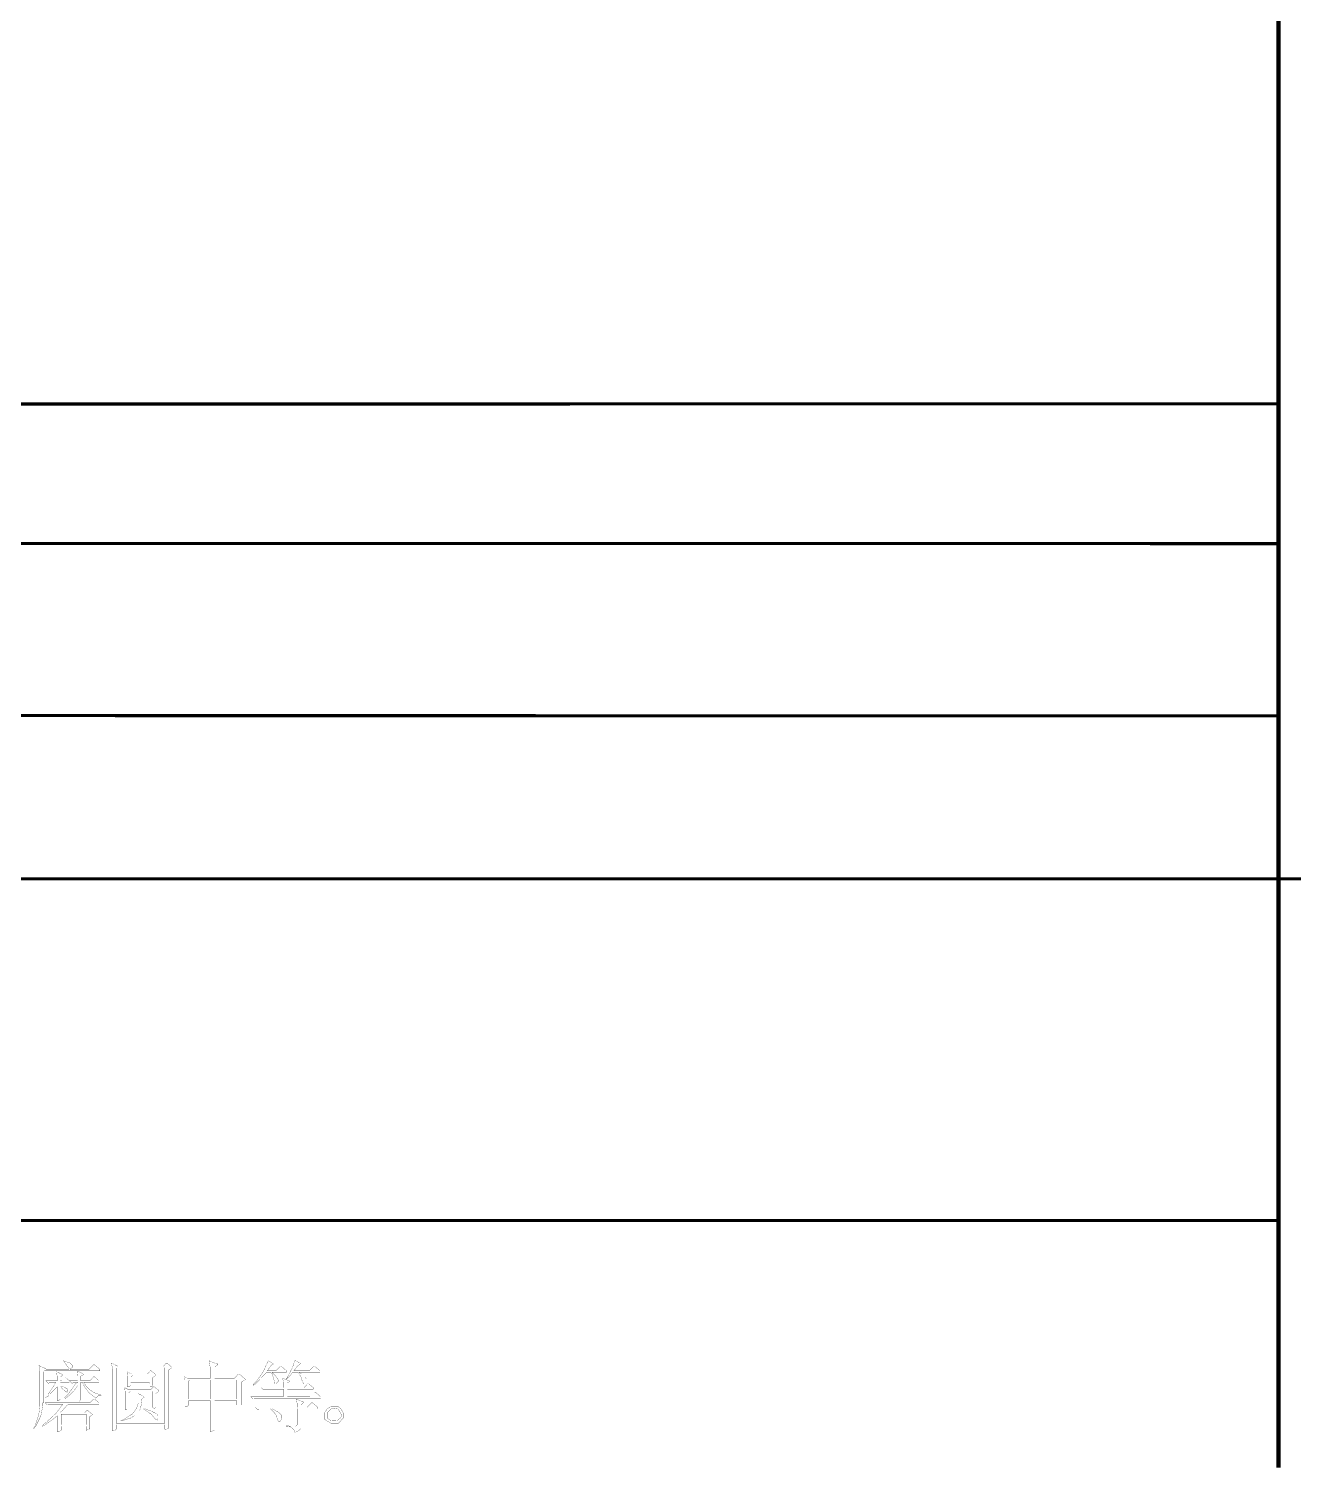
# Model space of a CAD drawing. Extents: x 94 to 452, y -72 to 1042.
# Drawn here: x 339 to 399.9, y 486 to 555 of the extents above; entities that cross this region are included whole.
import ezdxf

# ---------------------------------------------------------------- set-up
doc = ezdxf.new("R2010")
doc.units = 0
doc.header["$MEASUREMENT"] = 0
doc.layers.add('TREE_LAYER', color=7, linetype='Continuous')

msp = doc.modelspace()

# ---------------------------------------------------------------- linework, layer by layer
at = {"layer": 'TREE_LAYER'}
for points, const_width, elevation in [([(399.22612, 557.107476), (399.22612, 536.892986)], 0.2, 20.21449), ([(221.22612, 536.879451), (399.22612, 536.892986)], 0.15, 178.000001), ([(399.22612, 536.892986), (399.22612, 530.161419)], 0.2, 6.731567), ([(221.22612, 530.184954), (399.22612, 530.161419)], 0.15, 178.000002), ([(399.22612, 530.161419), (399.22612, 521.861332)], 0.2, 8.300087), ([(221.22612, 521.909476), (399.22612, 521.861332)], 0.15, 178.000007), ([(399.22612, 521.861332), (399.22612, 514.01873)], 0.2, 7.842602), ([(221.22612, 514.01873), (449.22612, 514.01873)], 0.15, 228), ([(399.22612, 514.01873), (399.22612, 497.549266)], 0.2, 16.469464), ([(221.22612, 497.549266), (399.22612, 497.549266)], 0.15, 178), ([(399.22612, 497.549266), (399.22612, 485.654653)], 0.2, 11.894613), ([(340.684616, 490.792803), (340.67089, 490.792803), (340.959125, 490.394764), (340.9454, 490.381038), (339.833635, 490.381038), (339.81991, 490.422215), (339.641478, 490.490842), (339.490498, 490.573195), (339.531674, 490.326136), (339.531674, 488.61045), (339.490498, 488.253587), (339.435596, 488.047705), (339.42187, 488.006528), (339.312066, 487.677117), (339.27089, 487.608489), (339.202263, 487.526136), (339.243439, 487.526136), (339.353243, 487.677117), (339.531674, 488.033979), (339.600302, 488.212411), (339.627753, 488.377117), (339.682655, 488.637901), (339.682655, 488.775156), (339.710106, 488.775156), (339.710106, 490.271234), (339.751282, 490.312411), (341.315988, 490.312411), (341.329714, 490.28496), (341.357165, 490.065352), (341.357165, 489.845744), (341.357165, 489.832019), (340.959125, 489.832019), (340.780694, 489.982999), (340.739517, 489.982999), (340.588537, 489.832019), (340.51991, 489.832019), (340.51991, 489.845744), (340.51991, 490.024175), (340.629714, 490.092803), (340.629714, 490.133979), (340.341478, 490.271234), (340.368929, 490.037901), (340.368929, 489.845744), (340.368929, 489.832019), (339.81991, 489.832019), (339.929714, 489.722215), (339.97089, 489.722215), (340.012066, 489.763391), (340.286576, 489.763391), (340.300302, 489.749666), (340.080694, 489.392803), (339.929714, 489.173195), (339.792459, 489.03594), (339.902263, 489.063391), (340.368929, 489.543783), (340.368929, 489.530058), (340.368929, 488.88496), (340.451282, 488.88496), (340.51991, 488.953587), (340.51991, 489.530058), (340.51991, 489.543783), (340.547361, 489.516332), (340.766968, 489.324175), (340.849321, 489.282999), (340.849321, 489.296724), (340.890498, 489.351626), (340.876772, 489.433979), (340.67089, 489.543783), (340.574812, 489.571234), (340.51991, 489.58496), (340.51991, 489.763391), (340.51991, 489.763391), (340.959125, 489.763391), (340.959125, 489.832019), (341.068929, 489.722215), (341.110106, 489.722215), (341.137557, 489.763391), (341.357165, 489.763391), (341.357165, 489.73594), (341.288537, 489.722215), (341.274812, 489.708489), (341.178733, 489.58496), (341.027753, 489.365352), (340.890498, 489.173195), (340.698341, 488.994764), (340.698341, 488.953587), (340.739517, 488.953587), (340.986576, 489.159469), (341.21991, 489.406528), (341.357165, 489.612411), (341.357165, 489.598685), (341.357165, 488.843783), (341.439517, 488.843783), (341.508145, 488.926136), (341.508145, 489.763391), (341.508145, 489.763391), (341.590498, 489.763391), (341.686576, 489.543783), (341.906184, 489.255548), (342.235596, 488.994764), (342.3454, 489.104568), (342.49638, 489.104568), (342.49638, 489.145744), (342.166968, 489.255548), (341.947361, 489.392803), (341.755204, 489.58496), (341.659125, 489.749666), (341.659125, 489.763391), (342.386576, 489.763391), (342.386576, 489.832019), (342.166968, 490.024175), (342.125792, 490.024175), (341.947361, 489.832019), (341.508145, 489.832019), (341.508145, 489.845744), (341.508145, 490.051626), (341.617949, 490.120254), (341.617949, 490.16143), (341.343439, 490.312411), (341.343439, 490.312411), (342.427753, 490.312411), (342.427753, 490.381038), (342.400302, 490.408489), (342.166968, 490.600646), (342.125792, 490.600646), (341.906184, 490.381038), (341.000302, 490.381038), (341.000302, 490.394764), (341.110106, 490.490842), (341.110106, 490.573195), (341.000302, 490.682999), (340.82187, 490.751626), (340.766968, 490.765352), (340.684616, 490.792803), (340.684616, 490.792803)], 0.01, 38), ([(343.004223, 490.682999), (342.990498, 490.682999), (342.990498, 490.655548), (343.031674, 490.43594), (343.031674, 487.416332), (343.114027, 487.430058), (343.168929, 487.457509), (343.210106, 487.498685), (343.210106, 487.704568), (343.223831, 487.718293), (345.557165, 487.718293), (345.557165, 487.704568), (345.557165, 487.498685), (345.598341, 487.498685), (345.708145, 487.526136), (345.735596, 487.567313), (345.735596, 490.353587), (345.872851, 490.449666), (345.886576, 490.463391), (345.886576, 490.490842), (345.666968, 490.682999), (345.625792, 490.682999), (345.488537, 490.532019), (343.292459, 490.532019), (343.004223, 490.682999), (343.004223, 490.682999)], 0.01, 38), ([(343.251282, 490.449666), (343.251282, 490.463391), (345.557165, 490.463391), (345.557165, 490.449666), (345.557165, 487.78692), (345.557165, 487.78692), (343.223831, 487.78692), (343.210106, 487.78692), (343.210106, 490.422215), (343.251282, 490.449666), (343.251282, 490.449666)], 0.01, 38), ([(347.712066, 490.792803), (347.698341, 490.792803), (347.698341, 490.724175), (347.739517, 490.504568), (347.739517, 489.955548), (347.739517, 489.941822), (346.668929, 489.941822), (346.504223, 490.024175), (346.490498, 490.024175), (346.490498, 490.01045), (346.531674, 489.845744), (346.531674, 488.596724), (346.614027, 488.596724), (346.668929, 488.624175), (346.710106, 488.665352), (346.710106, 488.88496), (346.723831, 488.88496), (347.739517, 488.88496), (347.739517, 488.88496), (347.739517, 487.388881), (347.780694, 487.388881), (347.904223, 487.430058), (347.959125, 487.457509), (347.959125, 488.88496), (347.959125, 488.88496), (349.015988, 488.88496), (349.015988, 488.88496), (349.015988, 488.665352), (349.235596, 488.665352), (349.235596, 489.763391), (349.414027, 489.873195), (349.427753, 489.873195), (349.427753, 489.914371), (349.290498, 490.037901), (349.139517, 490.16143), (349.098341, 490.16143), (348.906184, 489.941822), (347.959125, 489.941822), (347.959125, 489.955548), (347.959125, 490.490842), (348.09638, 490.600646), (348.110106, 490.600646), (348.110106, 490.641822), (347.890498, 490.71045), (347.876772, 490.71045), (347.712066, 490.792803), (347.712066, 490.792803)], 0.01, 38), ([(350.553243, 490.792803), (350.512066, 490.737901), (350.31991, 490.312411), (350.182655, 490.092803), (349.963047, 489.804568), (349.812066, 489.653587), (349.812066, 489.612411), (349.92187, 489.681038), (350.402263, 490.175156), (350.457165, 490.243783), (350.676772, 490.243783), (350.676772, 490.230058), (350.731674, 490.16143), (350.800302, 489.955548), (350.841478, 489.777117), (350.841478, 489.722215), (350.868929, 489.694764), (350.910106, 489.694764), (351.01991, 489.804568), (351.01991, 489.873195), (350.910106, 490.051626), (350.731674, 490.230058), (350.731674, 490.243783), (351.417949, 490.243783), (351.417949, 490.312411), (351.17089, 490.532019), (351.129714, 490.532019), (350.910106, 490.312411), (350.512066, 490.312411), (350.498341, 490.312411), (350.649321, 490.532019), (350.731674, 490.614371), (350.800302, 490.641822), (350.635596, 490.751626), (350.553243, 490.792803), (350.553243, 490.792803)], 0.01, 38), ([(351.829714, 490.820254), (351.815988, 490.820254), (351.71991, 490.490842), (351.417949, 489.914371), (351.582655, 490.065352), (351.706184, 490.243783), (351.966968, 490.243783), (352.008145, 490.202607), (352.104223, 490.037901), (352.117949, 490.01045), (352.159125, 489.873195), (352.227753, 489.722215), (352.268929, 489.722215), (352.378733, 489.832019), (352.378733, 489.914371), (352.310106, 490.01045), (352.1454, 490.175156), (352.02187, 490.230058), (352.02187, 490.230058), (352.02187, 490.243783), (353.037557, 490.243783), (353.037557, 490.312411), (352.776772, 490.532019), (352.735596, 490.532019), (352.515988, 490.312411), (351.774812, 490.312411), (351.774812, 490.312411), (351.939517, 490.532019), (352.076772, 490.641822), (352.076772, 490.682999), (351.829714, 490.820254), (351.829714, 490.820254)], 0.01, 38), ([(344.898341, 490.312411), (344.857165, 490.312411), (344.71991, 490.16143), (343.951282, 490.16143), (343.731674, 490.271234), (343.759125, 490.037901), (343.759125, 489.543783), (343.841478, 489.543783), (343.910106, 489.612411), (343.910106, 489.681038), (343.910106, 489.694764), (344.815988, 489.694764), (344.829714, 489.681038), (344.829714, 489.58496), (344.898341, 489.543783), (344.939517, 489.543783), (344.966968, 489.612411), (344.966968, 489.982999), (345.104223, 490.079077), (345.117949, 490.092803), (345.117949, 490.133979), (344.898341, 490.312411), (344.898341, 490.312411)], 0.01, 38), ([(344.01991, 490.092803), (344.01991, 490.092803), (344.815988, 490.092803), (344.829714, 490.092803), (344.829714, 489.763391), (344.815988, 489.763391), (343.910106, 489.763391), (343.910106, 489.763391), (343.910106, 490.024175), (344.01991, 490.092803), (344.01991, 490.092803)], 0.01, 38), ([(346.751282, 489.873195), (346.751282, 489.873195), (347.739517, 489.873195), (347.739517, 489.873195), (347.739517, 488.967313), (347.739517, 488.953587), (346.723831, 488.953587), (346.710106, 488.967313), (346.710106, 489.832019), (346.751282, 489.873195), (346.751282, 489.873195)], 0.01, 38), ([(347.959125, 489.873195), (347.959125, 489.873195), (349.015988, 489.873195), (349.015988, 489.873195), (349.015988, 488.967313), (349.015988, 488.953587), (347.959125, 488.953587), (347.959125, 488.967313), (347.959125, 489.873195), (347.959125, 489.873195)], 0.01, 38), ([(351.253243, 489.941822), (351.239517, 489.941822), (351.239517, 489.928097), (351.280694, 489.73594), (351.280694, 489.516332), (351.266968, 489.502607), (350.210106, 489.502607), (350.31991, 489.392803), (350.361086, 489.392803), (350.402263, 489.433979), (351.266968, 489.433979), (351.280694, 489.433979), (351.280694, 489.077117), (351.266968, 489.063391), (349.702263, 489.063391), (349.812066, 488.953587), (349.853243, 488.953587), (349.880694, 488.994764), (353.065008, 488.994764), (353.065008, 489.063391), (352.817949, 489.282999), (352.776772, 489.282999), (352.557165, 489.063391), (351.459125, 489.063391), (351.459125, 489.077117), (351.459125, 489.433979), (351.459125, 489.433979), (352.708145, 489.433979), (352.708145, 489.502607), (352.488537, 489.694764), (352.447361, 489.694764), (352.268929, 489.502607), (351.459125, 489.502607), (351.459125, 489.516332), (351.459125, 489.722215), (351.568929, 489.790842), (351.568929, 489.832019), (351.253243, 489.941822), (351.253243, 489.941822)], 0.01, 38), ([(344.280694, 489.214371), (344.280694, 489.214371), (344.280694, 488.775156), (344.212066, 488.569273), (344.198341, 488.514371), (344.129714, 488.404568), (343.978733, 488.226136), (343.580694, 487.965352), (343.402263, 487.896724), (343.47089, 487.896724), (343.89638, 488.033979), (343.923831, 488.047705), (344.088537, 488.143783), (344.349321, 488.404568), (344.417949, 488.651626), (344.459125, 488.994764), (344.472851, 488.994764), (344.568929, 489.03594), (344.568929, 489.063391), (344.280694, 489.214371), (344.280694, 489.214371)], 0.01, 38), ([(345.049321, 489.543783), (345.008145, 489.543783), (344.857165, 489.392803), (343.841478, 489.392803), (343.62187, 489.502607), (343.649321, 489.269273), (343.649321, 488.445744), (343.731674, 488.445744), (343.800302, 488.514371), (343.800302, 489.255548), (343.910106, 489.324175), (344.966968, 489.324175), (344.966968, 489.324175), (344.966968, 488.555548), (345.035596, 488.514371), (345.076772, 488.514371), (345.117949, 488.582999), (345.117949, 489.214371), (345.255204, 489.31045), (345.268929, 489.324175), (345.268929, 489.365352), (345.049321, 489.543783), (345.049321, 489.543783)], 0.01, 38), ([(342.166968, 488.953587), (342.125792, 488.953587), (341.947361, 488.775156), (339.792459, 488.775156), (339.902263, 488.665352), (339.929714, 488.665352), (339.97089, 488.706528), (340.629714, 488.706528), (340.629714, 488.692803), (340.341478, 488.294764), (340.053243, 488.020254), (339.737557, 487.745744), (339.641478, 487.677117), (339.641478, 487.63594), (339.737557, 487.677117), (339.765008, 487.690842), (339.943439, 487.828097), (340.163047, 487.979077), (340.368929, 488.143783), (340.368929, 488.143783), (340.368929, 487.388881), (340.465008, 487.388881), (340.51991, 487.416332), (340.561086, 487.457509), (340.561086, 487.63594), (340.561086, 487.63594), (341.755204, 487.63594), (341.768929, 487.63594), (341.768929, 487.457509), (341.810106, 487.457509), (341.906184, 487.498685), (341.947361, 487.526136), (341.947361, 488.116332), (342.057165, 488.18496), (342.057165, 488.226136), (341.837557, 488.404568), (341.79638, 488.404568), (341.686576, 488.294764), (340.533635, 488.294764), (340.51991, 488.308489), (340.629714, 488.404568), (340.890498, 488.706528), (342.386576, 488.706528), (342.386576, 488.775156), (342.166968, 488.953587), (342.166968, 488.953587)], 0.01, 38), ([(344.582655, 488.48692), (344.500302, 488.48692), (344.898341, 488.226136), (345.117949, 487.965352), (345.186576, 487.937901), (345.200302, 487.937901), (345.227753, 488.006528), (345.227753, 488.157509), (345.186576, 488.226136), (344.898341, 488.377117), (344.582655, 488.48692), (344.582655, 488.48692)], 0.01, 38), ([(351.898341, 488.953587), (351.898341, 488.953587), (351.898341, 488.939862), (351.939517, 488.720254), (351.939517, 488.555548), (351.925792, 488.555548), (349.92187, 488.555548), (350.031674, 488.445744), (350.072851, 488.445744), (350.100302, 488.48692), (350.649321, 488.48692), (350.841478, 488.294764), (350.951282, 488.116332), (350.978733, 487.965352), (351.061086, 487.855548), (351.088537, 487.855548), (351.17089, 487.965352), (351.198341, 488.075156), (351.198341, 488.157509), (351.047361, 488.308489), (350.772851, 488.459469), (350.7454, 488.473195), (350.7454, 488.473195), (350.7454, 488.48692), (351.925792, 488.48692), (351.939517, 488.473195), (351.939517, 487.718293), (351.857165, 487.63594), (351.651282, 487.63594), (351.417949, 487.677117), (351.417949, 487.63594), (351.610106, 487.608489), (351.71991, 487.526136), (351.788537, 487.457509), (351.815988, 487.36143), (351.829714, 487.347705), (351.939517, 487.388881), (352.035596, 487.457509), (352.117949, 487.526136), (352.117949, 488.473195), (352.117949, 488.48692), (352.927753, 488.48692), (352.927753, 488.555548), (352.666968, 488.775156), (352.625792, 488.775156), (352.406184, 488.555548), (352.117949, 488.555548), (352.117949, 488.555548), (352.117949, 488.665352), (352.227753, 488.775156), (352.227753, 488.816332), (352.049321, 488.88496), (351.898341, 488.953587), (351.898341, 488.953587)], 0.01, 38), ([(353.902263, 488.596724), (353.572851, 488.596724), (353.380694, 488.48692), (353.27089, 488.308489), (353.27089, 487.965352), (353.559125, 487.78692), (353.929714, 487.78692), (354.149321, 488.033979), (354.149321, 488.294764), (354.053243, 488.473195), (353.902263, 488.596724), (353.902263, 488.596724)], 0.01, 38), ([(353.710106, 488.514371), (353.723831, 488.514371), (353.902263, 488.48692), (354.080694, 488.18496), (354.039517, 488.047705), (353.847361, 487.91045), (353.572851, 487.896724), (353.380694, 488.047705), (353.380694, 488.294764), (353.572851, 488.48692), (353.627753, 488.500646), (353.710106, 488.514371), (353.710106, 488.514371)], 0.01, 38), ([(340.561086, 488.226136), (340.561086, 488.226136), (341.755204, 488.226136), (341.768929, 488.226136), (341.768929, 487.718293), (341.755204, 487.718293), (340.561086, 487.718293), (340.561086, 487.718293), (340.561086, 488.226136), (340.561086, 488.226136)], 0.01, 38)]:
    msp.add_lwpolyline(points, dxfattribs=dict(at, const_width=const_width, elevation=elevation))

doc.saveas('drawing.dxf')
